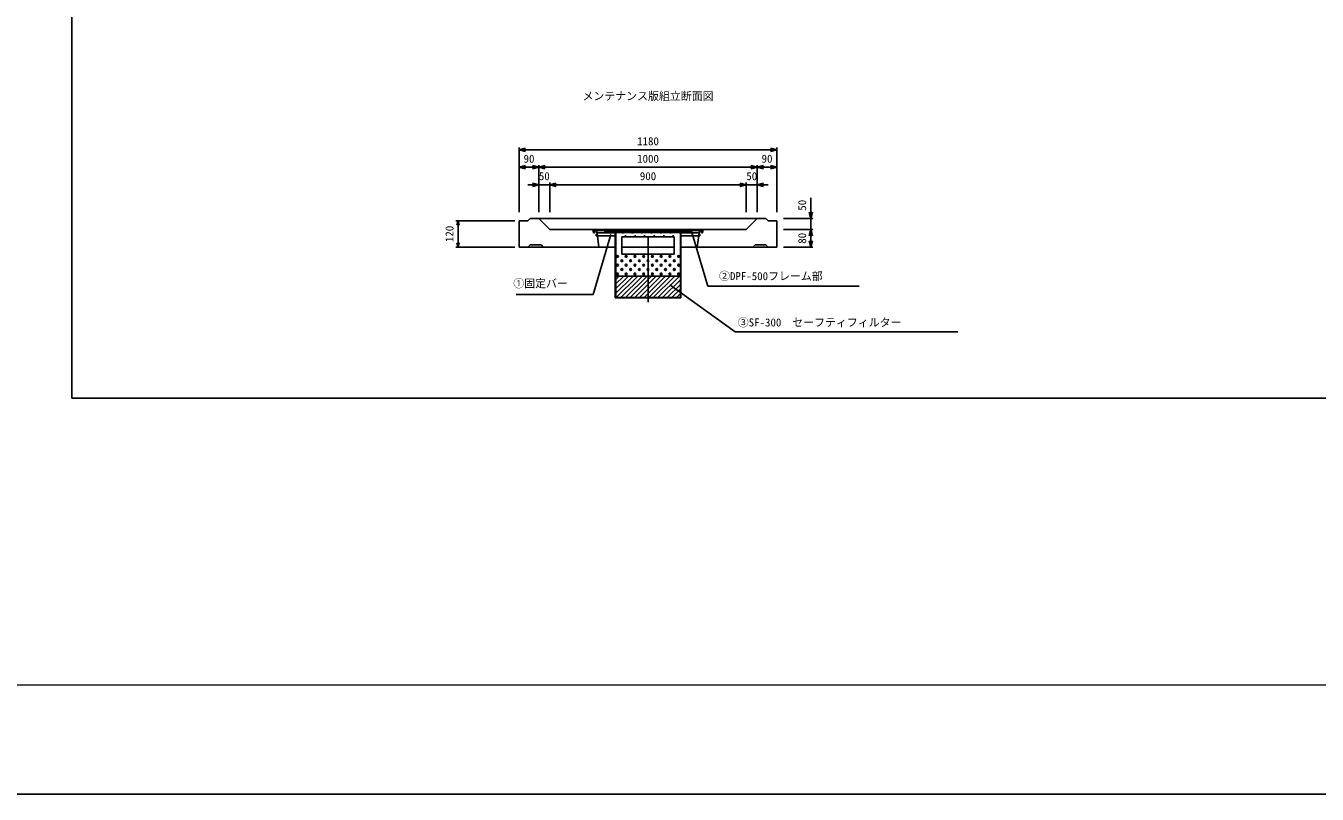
# Model space of a CAD drawing. Units: millimetres, scale not verified. Extents: x 12 to 21012, y 0 to 14850.
# Drawn here: x 9152 to 15066, y 0 to 3517 of the extents above; entities that cross this region are included whole.
import ezdxf
from ezdxf.enums import TextEntityAlignment as Align

# ---------------------------------------------------------------- set-up
doc = ezdxf.new("R2010")
doc.units = ezdxf.units.MM
doc.header["$LTSCALE"] = 25
doc.linetypes.add('DOTTED', pattern=[1.75, 0.25, -1.5])
doc.linetypes.add('LONG_DASHED_DOTTED', pattern=[15.25, 12, -1.5, 0.25, -1.5])
for name, color, linetype, lineweight in [('CENTER', 7, 'LONG_DASHED_DOTTED', 25), ('Defpoints_4', 5, 'Continuous', 25), ('DIM', 7, 'Continuous', 25), ('HATCH', 6, 'Continuous', 25), ('OUTLINE', 3, 'Continuous', 25), ('OUTLINE2', 4, 'DOTTED', 25), ('TXT', 7, 'Continuous', 25), ('WAKU', 3, 'Continuous', 13)]:
    doc.layers.add(name, color=color, linetype=linetype, lineweight=lineweight)
doc.styles.add('ＭＳ ゴシック', font='')
doc.styles.get('ＭＳ ゴシック').set_extended_font_data('MS Gothic')

msp = doc.modelspace()

# ---------------------------------------------------------------- linework, layer by layer
at = {"layer": 'CENTER'}
msp.add_line((12001.85, 2251.99), (12001.85, 2583.29), dxfattribs=at)
at = {"layer": 'Defpoints_4'}
msp.add_line((12.5, 0), (21012.5, 0), dxfattribs=at)
at = {"layer": 'DIM'}
for p, q in [((11411.85, 2959.77), (11411.85, 2664.77)), ((11411.85, 2949.77), (11440.82, 2957.53)), ((12591.85, 2949.77), (12562.87, 2957.53)), ((12591.85, 2959.77), (12591.85, 2664.77)), ((11411.85, 2949.77), (12591.85, 2949.77)), ((11411.85, 2949.77), (11440.82, 2942)), ((12591.85, 2949.77), (12562.87, 2942)), ((11411.85, 2869.77), (11440.82, 2877.53)), ((11411.85, 2869.77), (11501.85, 2869.77)), ((11411.85, 2869.77), (11440.82, 2862)), ((11501.85, 2869.77), (11472.87, 2877.53)), ((11501.85, 2869.77), (11472.87, 2862)), ((11501.85, 2879.77), (11501.85, 2664.77)), ((11501.85, 2869.77), (11530.82, 2877.53)), ((11501.85, 2869.77), (12501.85, 2869.77)), ((11501.85, 2869.77), (11530.82, 2862)), ((12501.85, 2869.77), (12472.87, 2877.53)), ((12501.85, 2869.77), (12472.87, 2862)), ((12501.85, 2879.77), (12501.85, 2664.77)), ((12501.85, 2869.77), (12530.82, 2877.53)), ((12501.85, 2869.77), (12591.85, 2869.77)), ((12501.85, 2869.77), (12530.82, 2862)), ((12591.85, 2869.77), (12562.87, 2877.53)), ((12591.85, 2869.77), (12562.87, 2862)), ((11501.85, 2789.77), (11451.85, 2789.77)), ((11501.85, 2789.77), (11472.87, 2797.53)), ((11501.85, 2789.77), (11472.87, 2782)), ((11501.85, 2789.77), (11551.85, 2789.77)), ((11551.85, 2799.77), (11551.85, 2664.77)), ((11551.85, 2789.77), (11580.82, 2797.53)), ((11551.85, 2789.77), (12451.85, 2789.77)), ((11551.85, 2789.77), (11580.82, 2782)), ((12451.85, 2789.77), (12422.87, 2797.53)), ((12451.85, 2789.77), (12422.87, 2782)), ((12451.85, 2799.77), (12451.85, 2664.77)), ((12451.85, 2789.77), (12501.85, 2789.77)), ((12501.85, 2789.77), (12530.82, 2797.53)), ((12551.85, 2789.77), (12501.85, 2789.77)), ((12501.85, 2789.77), (12530.82, 2782)), ((12746.85, 2730.37), (12746.85, 2634.77)), ((12746.85, 2634.77), (12739.08, 2663.75)), ((12746.85, 2634.77), (12754.61, 2663.75)), ((11121.85, 2624.77), (11391.85, 2624.77)), ((11131.85, 2624.77), (11126.67, 2605.45)), ((11131.85, 2504.77), (11131.85, 2624.77)), ((11131.85, 2624.77), (11137.02, 2605.45)), ((12756.85, 2634.77), (12621.85, 2634.77)), ((12746.85, 2584.77), (12746.85, 2634.77)), ((12756.85, 2584.77), (12621.85, 2584.77)), ((12746.85, 2584.77), (12739.08, 2555.79)), ((12746.85, 2504.77), (12746.85, 2584.77)), ((12746.85, 2584.77), (12754.61, 2555.79)), ((11121.85, 2504.77), (11391.85, 2504.77)), ((11131.85, 2504.77), (11126.67, 2524.09)), ((11131.85, 2504.77), (11137.02, 2524.09)), ((12756.85, 2504.77), (12621.85, 2504.77)), ((12746.85, 2504.77), (12739.08, 2533.75)), ((12746.85, 2504.77), (12754.61, 2533.75))]:
    msp.add_line(p, q, dxfattribs=at)
at = {"layer": 'HATCH'}
for p, q in [((11851.85, 2290.05), (11933.56, 2371.77)), ((11851.85, 2311.26), (11912.35, 2371.77)), ((11851.85, 2332.48), (11891.14, 2371.77)), ((11851.85, 2353.69), (11869.92, 2371.77)), ((11854.78, 2271.77), (11954.78, 2371.77)), ((11875.99, 2271.77), (11975.99, 2371.77)), ((11897.2, 2271.77), (11997.2, 2371.77)), ((11918.42, 2271.77), (12018.42, 2371.77)), ((11939.63, 2271.77), (12039.63, 2371.77)), ((11960.84, 2271.77), (12060.84, 2371.77)), ((11982.05, 2271.77), (12082.05, 2371.77)), ((12003.27, 2271.77), (12103.27, 2371.77)), ((12024.48, 2271.77), (12124.48, 2371.77)), ((12045.69, 2271.77), (12145.69, 2371.77)), ((12066.91, 2271.77), (12151.85, 2356.71)), ((12088.12, 2271.77), (12151.85, 2335.49)), ((12109.33, 2271.77), (12151.85, 2314.28)), ((12130.55, 2271.77), (12151.85, 2293.07))]:
    msp.add_line(p, q, dxfattribs=at)
for centre in [(11861.85, 2461.77), (11861.85, 2421.77), (11881.85, 2441.77), (11901.85, 2461.77), (11901.85, 2421.77), (11921.85, 2441.77), (11941.85, 2461.77), (11941.85, 2421.77), (11961.85, 2441.77), (11981.85, 2461.77), (11981.85, 2421.77), (12001.85, 2441.77), (12021.85, 2461.77), (12021.85, 2421.77), (12041.85, 2441.77), (12061.85, 2461.77), (12061.85, 2421.77), (12081.85, 2441.77), (12101.85, 2461.77), (12101.85, 2421.77), (12121.85, 2441.77), (12141.85, 2461.77), (12141.85, 2421.77), (11861.85, 2381.77), (11881.85, 2401.77), (11901.85, 2381.77), (11921.85, 2401.77), (11941.85, 2381.77), (11961.85, 2401.77), (11981.85, 2381.77), (12001.85, 2401.77), (12021.85, 2381.77), (12041.85, 2401.77), (12061.85, 2381.77), (12081.85, 2401.77), (12101.85, 2381.77), (12121.85, 2401.77), (12141.85, 2381.77)]:
    msp.add_circle(centre, 4, dxfattribs=at)
at = {"layer": 'OUTLINE'}
for p, q in [((11411.85, 2624.77), (11411.85, 2504.77)), ((11411.85, 2624.77), (11451.85, 2624.77)), ((11451.85, 2624.77), (11461.85, 2634.77)), ((11461.85, 2634.77), (12541.85, 2634.77)), ((11501.85, 2634.77), (11551.85, 2584.77)), ((12451.85, 2584.77), (12501.85, 2634.77)), ((12541.85, 2634.77), (12551.85, 2624.77)), ((12591.85, 2624.77), (12551.85, 2624.77)), ((12591.85, 2624.77), (12591.85, 2504.77)), ((11551.85, 2584.77), (12451.85, 2584.77)), ((11751.85, 2569.77), (11749.35, 2584.77)), ((11751.85, 2569.77), (11756.85, 2569.77)), ((11754.35, 2569.77), (11754.35, 2581.77)), ((11754.35, 2581.77), (12249.35, 2581.77)), ((11756.35, 2569.77), (11756.35, 2579.77)), ((11756.35, 2579.77), (11801.02, 2579.77)), ((11756.85, 2569.77), (11759.35, 2579.77)), ((11776.85, 2504.77), (11766.85, 2579.77)), ((11768.18, 2569.77), (11851.85, 2569.77)), ((11769.91, 2556.77), (11851.85, 2556.77)), ((11801.02, 2579.77), (11810.43, 2570.35)), ((11801.85, 2581.77), (11811.85, 2571.77)), ((11804.67, 2581.77), (11803.26, 2580.35)), ((11804.67, 2581.77), (11812.67, 2573.77)), ((11811.85, 2571.77), (11810.43, 2570.35)), ((11811.85, 2571.77), (12191.85, 2571.77)), ((11812.67, 2573.77), (12191.02, 2573.77)), ((11851.85, 2271.77), (11851.85, 2571.77)), ((11853.85, 2271.77), (11853.85, 2571.77)), ((11881.85, 2471.77), (11881.85, 2551.77)), ((11881.85, 2551.77), (12121.85, 2551.77)), ((12121.85, 2471.77), (12121.85, 2551.77)), ((12149.85, 2271.77), (12149.85, 2571.77)), ((12151.85, 2271.77), (12151.85, 2571.77)), ((12151.85, 2569.77), (12235.51, 2569.77)), ((12151.85, 2556.77), (12233.78, 2556.77)), ((12199.02, 2581.77), (12191.02, 2573.77)), ((12201.85, 2581.77), (12191.85, 2571.77)), ((12191.85, 2571.77), (12193.26, 2570.35)), ((12202.67, 2579.77), (12193.26, 2570.35)), ((12199.02, 2581.77), (12200.43, 2580.35)), ((12247.35, 2579.77), (12202.67, 2579.77)), ((12226.85, 2504.77), (12236.85, 2579.77)), ((12246.85, 2569.77), (12244.35, 2579.77)), ((12246.85, 2569.77), (12251.85, 2569.77)), ((12247.35, 2569.77), (12247.35, 2579.77)), ((12249.35, 2569.77), (12249.35, 2581.77)), ((12251.85, 2569.77), (12254.35, 2584.77)), ((11411.85, 2504.77), (11851.85, 2504.77)), ((11451.85, 2504.77), (11461.85, 2514.77)), ((11461.85, 2514.77), (11511.85, 2514.77)), ((11511.85, 2514.77), (11521.85, 2504.77)), ((11881.85, 2504.77), (12121.85, 2504.77)), ((12151.85, 2504.77), (12591.85, 2504.77)), ((12481.85, 2504.77), (12491.85, 2514.77)), ((12491.85, 2514.77), (12541.85, 2514.77)), ((12541.85, 2514.77), (12551.85, 2504.77)), ((11881.85, 2471.77), (12121.85, 2471.77)), ((11851.85, 2371.77), (12151.85, 2371.77)), ((11851.85, 2273.77), (12151.85, 2273.77)), ((11851.85, 2271.77), (12151.85, 2271.77)), ((12151.76, 2271.77), (12151.85, 2271.85))]:
    msp.add_line(p, q, dxfattribs=at)
at = {"layer": 'OUTLINE2'}
for p, q in [((11764.87, 2556.77), (11761.89, 2579.11)), ((11764.87, 2556.77), (11764.87, 2569.77)), ((11764.87, 2569.77), (11768.18, 2569.77)), ((11764.87, 2556.77), (11769.91, 2556.77)), ((12151.85, 2569.77), (11851.85, 2569.77)), ((11851.85, 2556.77), (12151.85, 2556.77)), ((12238.82, 2556.77), (12233.78, 2556.77)), ((12235.51, 2569.77), (12238.82, 2569.77)), ((12238.82, 2556.77), (12241.8, 2579.11)), ((12238.82, 2556.77), (12238.82, 2569.77))]:
    msp.add_line(p, q, dxfattribs=at)
at = {"layer": 'TXT'}
for p, q in [((9362.5, 7422.57), (9362.5, 1812.57)), ((11750.06, 2287.47), (11832.07, 2561.92)), ((12275.35, 2326.3), (12199.02, 2581.77)), ((12102.35, 2331.21), (12400.44, 2117.19)), ((12275.35, 2326.3), (12969.3, 2326.3)), ((11750.06, 2287.47), (11397.58, 2287.47)), ((12400.44, 2117.19), (13420.8, 2117.19)), ((9362.5, 1812.57), (18762.5, 1812.57))]:
    msp.add_line(p, q, dxfattribs=at)
at = {"layer": 'WAKU'}
msp.add_line((512.5, 500), (20512.5, 500), dxfattribs=at)

# ---------------------------------------------------------------- texts
at = {"layer": 'DIM', "style": 'ＭＳ ゴシック'}
for s, p in [('1180', (11951.85, 2959.77)), ('90', (11431.85, 2879.77)), ('1000', (11951.85, 2879.77)), ('90', (12521.85, 2879.77)), ('50', (11501.85, 2799.77)), ('900', (11964.35, 2799.77)), ('50', (12451.85, 2799.77))]:
    msp.add_text(s, height=36.66, dxfattribs=at).set_placement(p, align=Align.BOTTOM_LEFT)
for s, p in [('50', (12736.85, 2670.97)), ('120', (11121.85, 2527.27)), ('80', (12736.85, 2519.77))]:
    msp.add_text(s, height=36.66, rotation=90, dxfattribs=at).set_placement(p, align=Align.BOTTOM_LEFT)
at = {"layer": 'TXT', "style": 'ＭＳ ゴシック'}
for s, p in [('メンテナンス版組立断面図', (11701.85, 3166.49)), ('②DPF-500フレーム部', (12327.03, 2342.15)), ('①固定バー', (11384.7, 2308.58)), ('③SF-300\u3000セーフティフィルター', (12412.71, 2130.1))]:
    msp.add_text(s, height=36.66, dxfattribs=at).set_placement(p, align=Align.BOTTOM_LEFT)

doc.saveas('drawing.dxf')
